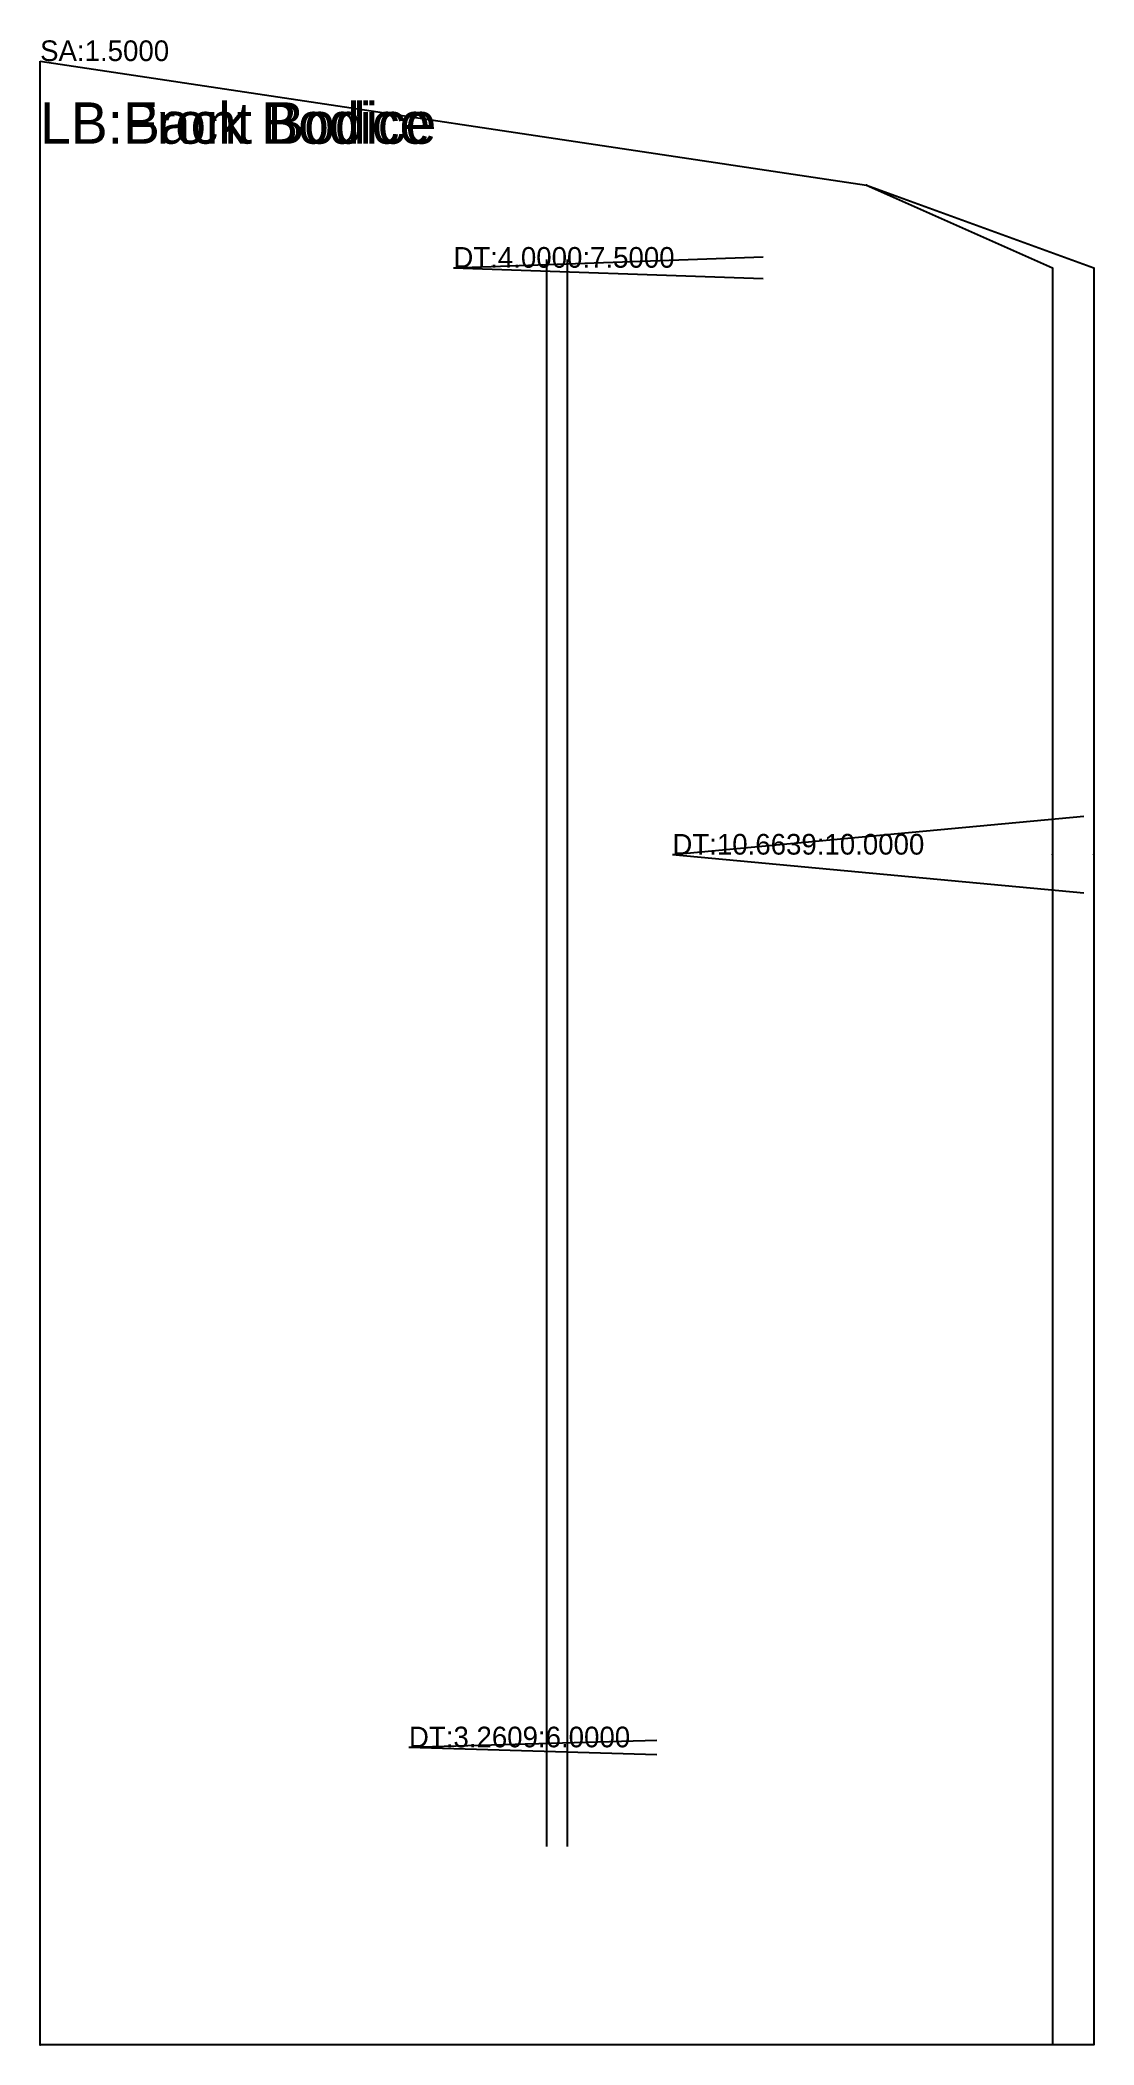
# Model space of a CAD drawing. Header units: metres. Extents: x 0 to 25.5, y -48 to 0.5.
import ezdxf

# ---------------------------------------------------------------- set-up
doc = ezdxf.new("R2010")
doc.units = ezdxf.units.M
doc.layers.add('back_bodice', color=3, linetype='Continuous')
doc.layers.add('front_bodice', color=1, linetype='Continuous')

msp = doc.modelspace()

# ---------------------------------------------------------------- linework, layer by layer
at = {"layer": 'back_bodice'}
for p, q in [((0, 0), (20, -3)), ((0, -48), (0, 0)), ((10, -5), (17.495, -4.738)), ((10, -5), (17.495, -5.262)), ((24.5, -5), (24.5, -19.2)), ((24.5, -48), (0, -48))]:
    msp.add_line(p, q, dxfattribs=at)
at = {"layer": 'back_bodice', "color": 5}
msp.add_line((12.25, -4.8), (12.25, -43.2), dxfattribs=at)
at = {"layer": 'back_bodice'}
msp.add_lwpolyline([(0, 0), (20, -3), (24.5, -5), (24.5, -19.2), (24.5, -48), (0, -48), (0, 0)], close=True, dxfattribs=at)
for p in [(20, -3), (24.5, -19.2), (0, -48)]:
    msp.add_point(p, dxfattribs=at)
at = {"layer": 'front_bodice'}
for p, q in [((0, 0), (20, -3)), ((0, -48), (0, 0)), ((25.5, -5), (25.5, -19.2)), ((15.3, -19.2), (25.257, -18.271)), ((15.3, -19.2), (25.257, -20.129)), ((8.925, -40.8), (14.923, -40.629)), ((8.925, -40.8), (14.923, -40.971)), ((25.5, -48), (0, -48))]:
    msp.add_line(p, q, dxfattribs=at)
at = {"layer": 'front_bodice', "color": 5}
msp.add_line((12.75, -4.8), (12.75, -43.2), dxfattribs=at)
at = {"layer": 'front_bodice'}
msp.add_lwpolyline([(0, 0), (20, -3), (25.5, -5), (25.5, -19.2), (25.5, -48), (0, -48), (0, 0)], close=True, dxfattribs=at)
for p in [(20, -3), (25.5, -19.2), (0, -48)]:
    msp.add_point(p, dxfattribs=at)

# ---------------------------------------------------------------- texts
at = {"layer": 'back_bodice'}
for s, height, p in [('SA:1.5000', 0.5, (0, 0)), ('LB:Back Bodice', 1, (0, -2)), ('DT:4.0000:7.5000', 0.5, (10, -5))]:
    msp.add_text(s, height=height, dxfattribs=at).set_placement(p)
at = {"layer": 'front_bodice'}
for s, height, p in [('SA:1.5000', 0.5, (0, 0)), ('LB:Front Bodice', 1, (0, -2)), ('DT:10.6639:10.0000', 0.5, (15.3, -19.2)), ('DT:3.2609:6.0000', 0.5, (8.925, -40.8))]:
    msp.add_text(s, height=height, dxfattribs=at).set_placement(p)

doc.saveas('drawing.dxf')
